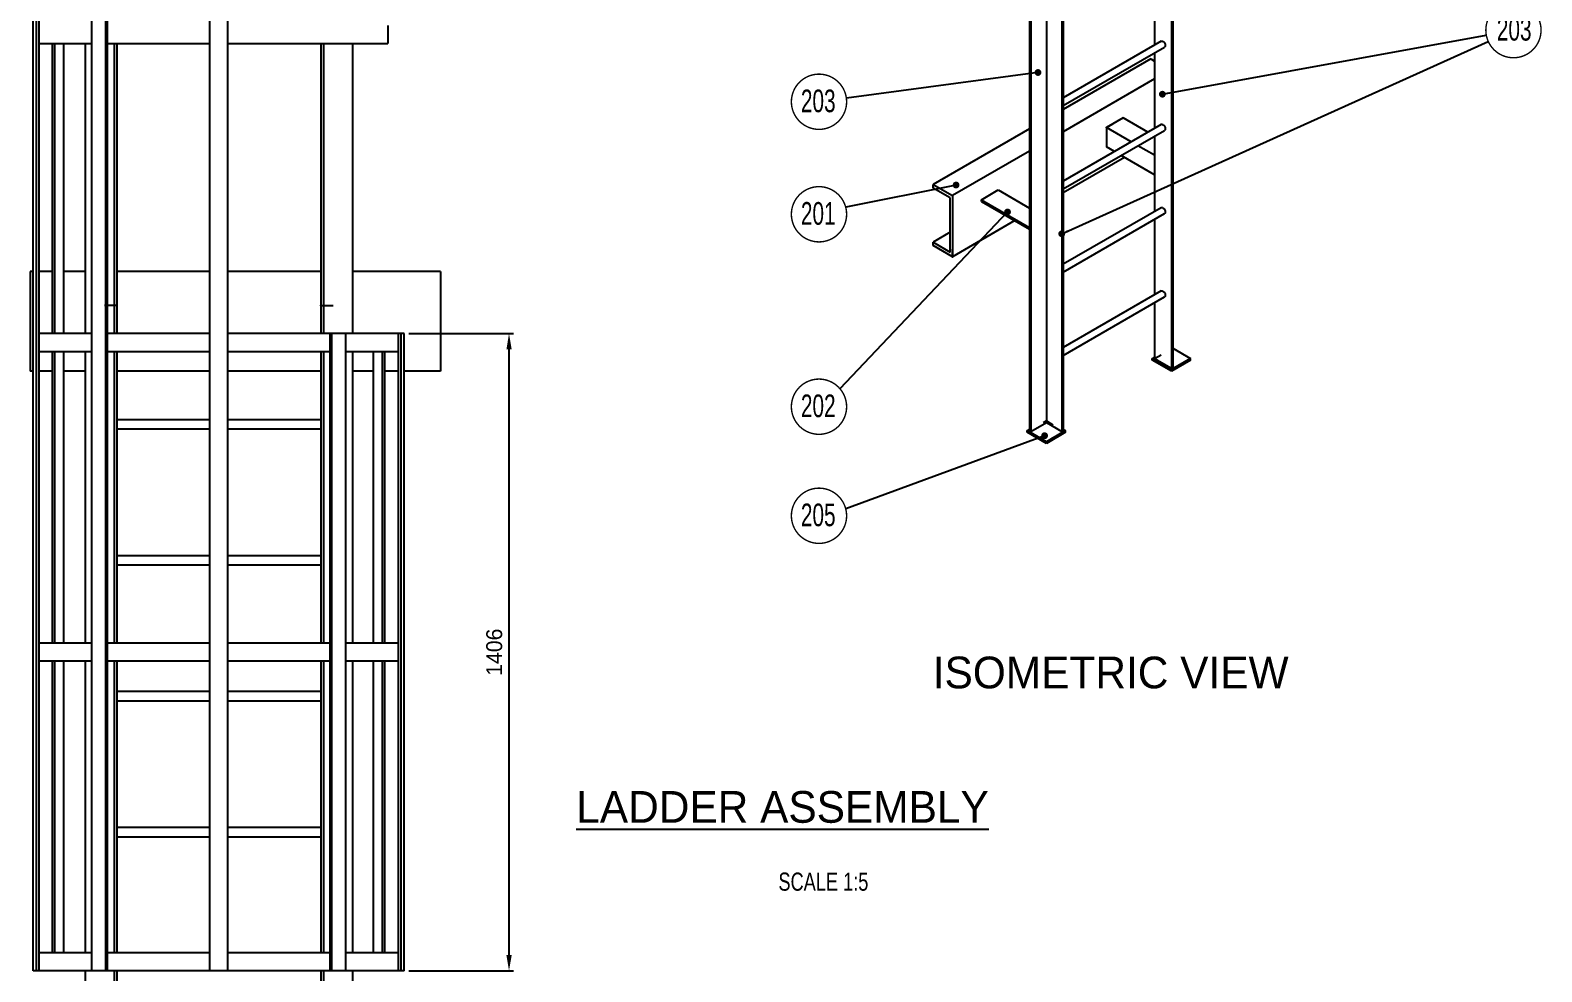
# Model space of a CAD drawing. Header units: millimetres. Extents: x 0 to 16187, y -20471 to 6290.
# Drawn here: x 10811.4 to 11145, y 2919.1 to 3126.8 of the extents above; entities that cross this region are included whole.
import ezdxf
from ezdxf.enums import TextEntityAlignment as Align

# ---------------------------------------------------------------- set-up
doc = ezdxf.new("R2010")
doc.units = ezdxf.units.MM
doc.header["$PDSIZE"] = -1
doc.styles.add('ROMAND-1', font='ic-romand.shx')
doc.styles.add('SLDTEXTSTYLE0', font='TXT', dxfattribs={"width": 0.75})
doc.styles.add('SLDTEXTSTYLE2', font='TXT', dxfattribs={"width": 0.686449})
doc.dimstyles.new('AM_ISO', dxfattribs={"dimtxt": 3.5, "dimasz": 3.5, "dimexe": 1, "dimexo": 1, "dimgap": 1.5, "dimtad": 1, "dimdsep": 46, "dimtxsty": 'Standard', "dimcen": 0, "dimclrd": 1, "dimclre": 1, "dimclrt": 1, "dimadec": 0, "dimazin": 2, "dimtp": 0.1, "dimtm": 0.1, "dimtfac": 0.71, "dimtdec": 3, "dimtmove": 0, "dimatfit": 3, "dimfxl": 1, "dimlwd": -1, "dimlwe": -1, "dimarcsym": 1})
doc.dimstyles.new('AM_ISO$7', dxfattribs={"dimtxt": 3.5, "dimasz": 3.5, "dimexe": 1, "dimexo": 1, "dimgap": 1.5, "dimtad": 1, "dimtoh": 1, "dimdsep": 46, "dimtxsty": 'Standard', "dimcen": 0, "dimclrd": 1, "dimclre": 1, "dimclrt": 1, "dimadec": 0, "dimazin": 2, "dimtp": 0.1, "dimtm": 0.1, "dimtfac": 0.71, "dimtdec": 3, "dimtmove": 0, "dimatfit": 3, "dimfxl": 1, "dimlwd": -1, "dimlwe": -1, "dimarcsym": 1})

# ---------------------------------------------------------------- blocks, each defined once
blk = doc.blocks.new('*D5619')
at = {"color": 1, "linetype": 'ByBlock'}
for p, q in [((10894.92, 3059.89), (10918.06, 3059.89)), ((10917.06, 2922.79), (10917.06, 3056.39)), ((10894.92, 2919.29), (10918.06, 2919.29))]:
    blk.add_line(p, q, dxfattribs=at)
at = {"color": 1}
for points in [[(10917.65, 3056.39), (10916.48, 3056.39), (10917.06, 3059.89)], [(10916.48, 2922.79), (10917.65, 2922.79), (10917.06, 2919.29)]]:
    blk.add_solid(points, dxfattribs=at)
at = {"layer": 'Defpoints', "color": 0}
for p in [(10893.92, 3059.89), (10917.06, 3059.89), (10893.92, 2919.29)]:
    blk.add_point(p, dxfattribs=at)
at = {"color": 1, "insert": (10913.81, 2989.59), "char_height": 3.5, "attachment_point": 5, "rotation": 90}
blk.add_mtext('1406', dxfattribs=at)

msp = doc.modelspace()

# ---------------------------------------------------------------- linework, layer by layer
at = {"color": 7, "linetype": 'Continuous', "lineweight": 25}
for p, q in [((11031.92082, 3358.14998), (11031.92082, 3038.47425)), ((11032.23902, 3357.96628), (11032.23902, 3038.29056)), ((10812.08084, 2919.28546), (10812.08084, 3206.88546)), ((10812.77543, 2919.28546), (10812.77543, 3206.88546)), ((10813.36632, 2919.28546), (10813.36632, 3206.88546)), ((10824.98728, 2919.28546), (10824.98728, 3206.88546)), ((10828.05145, 2919.28546), (10828.05145, 3206.88546)), ((10828.43713, 2919.28546), (10828.43713, 3206.88546)), ((10851.00222, 2919.28546), (10851.00222, 3206.88546)), ((10855.00222, 2919.28546), (10855.00222, 3206.88546)), ((11035.63313, 3183.43043), (11035.63313, 3040.24993)), ((11039.02724, 3181.47105), (11039.02724, 3038.29056)), ((11039.34544, 3181.28735), (11039.34544, 3038.47425)), ((11063.21029, 3160.68812), (11063.21029, 3052.25113)), ((11063.52849, 3160.64299), (11063.52849, 3052.43483)), ((11059.49798, 3140.18395), (11059.49798, 3123.54378)), ((10890.34222, 3127.88546), (10890.34222, 3123.88546)), ((10813.36632, 3123.88546), (10824.98728, 3123.88546)), ((10816.32197, 3059.88546), (10816.32197, 3123.88546)), ((10816.84158, 3059.88546), (10816.84158, 3123.88546)), ((10818.84158, 3059.88546), (10818.84158, 3123.88546)), ((10823.50222, 3123.88546), (10823.50222, 3059.88546)), ((10828.43713, 3123.88546), (10851.00222, 3123.88546)), ((10829.90222, 3123.88546), (10829.90222, 3059.88546)), ((10830.50222, 3123.88546), (10830.50222, 3059.88546)), ((10855.00222, 3123.88546), (10890.34222, 3123.88546)), ((10875.50222, 3123.88546), (10875.50222, 3059.88546)), ((10876.10222, 3123.88546), (10876.10222, 3059.88546)), ((10882.50222, 3123.88546), (10882.50222, 3059.88546)), ((11060.97917, 3124.39885), (11039.34544, 3111.90997)), ((11039.34544, 3110.17796), (11061.72911, 3123.09978)), ((11058.64946, 3120.47006), (11039.34544, 3109.32609)), ((11058.64946, 3120.47006), (11059.49798, 3119.98022)), ((11059.49798, 3121.81178), (11059.49798, 3105.17161)), ((11059.49798, 3116.06146), (11039.34544, 3104.42764)), ((11060.97917, 3106.02668), (11039.34544, 3093.5378)), ((11052.60369, 3107.48843), (11048.89138, 3105.34536)), ((11058.05748, 3104.34003), (11052.60369, 3107.48843)), ((11031.92082, 3105.03995), (11010.65458, 3092.76321)), ((11039.34544, 3091.80579), (11061.72911, 3104.72761)), ((11054.34517, 3102.19695), (11048.89138, 3105.34536)), ((11048.89138, 3105.34536), (11048.89138, 3101.05852)), ((11059.49798, 3103.43961), (11059.49798, 3086.79944)), ((11031.92082, 3100.1415), (11014.89722, 3090.31399)), ((11052.8695, 3098.762), (11039.34544, 3090.95472)), ((11050.63225, 3100.05353), (11048.89138, 3101.05852)), ((11059.49798, 3094.93546), (11052.13237, 3099.18753)), ((11059.49798, 3099.2223), (11055.84529, 3101.33095)), ((11059.49798, 3099.2223), (11059.49798, 3094.93546)), ((11010.65458, 3092.76321), (11014.89722, 3090.31399)), ((11010.65458, 3091.99771), (11010.65458, 3092.76321)), ((11014.41993, 3089.82402), (11010.65458, 3091.99771)), ((11014.41993, 3077.88211), (11014.41993, 3089.82402)), ((11014.89722, 3090.31399), (11014.89722, 3076.84107)), ((11021.31422, 3089.4254), (11025.02653, 3091.56847)), ((11021.31422, 3089.05796), (11021.31422, 3089.4254)), ((11021.31422, 3089.4254), (11031.92082, 3083.30234)), ((11021.31422, 3089.05796), (11031.92082, 3082.93489)), ((11025.02653, 3091.56847), (11031.92082, 3087.58848)), ((11024.70833, 3087.09794), (11024.70833, 3087.09858)), ((11024.70833, 3087.09794), (11031.92082, 3082.93426)), ((11060.97917, 3087.65451), (11039.34544, 3075.16563)), ((11039.34544, 3073.43363), (11061.72911, 3086.35544)), ((11014.41993, 3082.22948), (11010.65458, 3080.0558)), ((11028.68645, 3084.80142), (11014.89722, 3076.84107)), ((11031.92082, 3082.93489), (11031.92082, 3083.30234)), ((11059.49798, 3085.06744), (11059.49798, 3068.42728)), ((11010.65458, 3079.29029), (11010.65458, 3080.0558)), ((11010.65458, 3080.0558), (11014.41993, 3077.88211)), ((11014.89722, 3076.84107), (11010.65458, 3079.29029)), ((10812.08084, 3073.58546), (10811.40222, 3073.58546)), ((10811.40222, 3073.58546), (10811.40222, 3051.58546)), ((10816.32197, 3073.58546), (10813.36632, 3073.58546)), ((10823.50222, 3073.58546), (10818.84158, 3073.58546)), ((10851.00222, 3073.58546), (10830.50222, 3073.58546)), ((10875.50222, 3073.58546), (10855.00222, 3073.58546)), ((10901.90222, 3073.58546), (10882.50222, 3073.58546)), ((10901.90222, 3073.58546), (10901.90222, 3051.58546)), ((11060.97917, 3069.28235), (11039.34544, 3056.79346)), ((11039.34544, 3055.06146), (11061.72911, 3067.98327)), ((11059.49798, 3066.69527), (11059.49798, 3054.39421)), ((10824.98728, 3059.88546), (10813.36632, 3059.88546)), ((10851.00222, 3059.88546), (10828.43713, 3059.88546)), ((10877.5673, 3059.88546), (10855.00222, 3059.88546)), ((10877.5673, 2919.28546), (10877.5673, 3059.88546)), ((10877.95298, 3059.88546), (10877.5673, 3059.88546)), ((10877.95298, 2919.28546), (10877.95298, 3059.88546)), ((10881.01715, 3059.88546), (10877.95298, 3059.88546)), ((10881.01715, 2919.28546), (10881.01715, 3059.88546)), ((10892.63811, 3059.88546), (10881.01715, 3059.88546)), ((10892.63811, 2919.28546), (10892.63811, 3059.88546)), ((10893.229, 3059.88546), (10892.63811, 3059.88546)), ((10893.229, 2919.28546), (10893.229, 3059.88546)), ((10893.92359, 3059.88546), (10893.229, 3059.88546)), ((10893.92359, 2919.28546), (10893.92359, 3059.88546)), ((10824.98728, 3055.88546), (10813.36632, 3055.88546)), ((10816.32197, 2991.58546), (10816.32197, 3055.88546)), ((10816.84158, 2991.58546), (10816.84158, 3055.88546)), ((10818.84158, 2991.58546), (10818.84158, 3055.88546)), ((10823.50222, 3055.88546), (10823.50222, 2991.58546)), ((10851.00222, 3055.88546), (10828.43713, 3055.88546)), ((10829.90222, 3055.88546), (10829.90222, 2991.58546)), ((10830.50222, 3055.88546), (10830.50222, 2991.58546)), ((10877.5673, 3055.88546), (10855.00222, 3055.88546)), ((10875.50222, 3055.88546), (10875.50222, 2991.58546)), ((10876.10222, 3055.88546), (10876.10222, 2991.58546)), ((10892.63811, 3055.88546), (10881.01715, 3055.88546)), ((10882.50222, 3055.88546), (10882.50222, 2991.58546)), ((10887.16285, 2991.58546), (10887.16285, 3055.88546)), ((10889.16285, 2991.58546), (10889.16285, 3055.88546)), ((10889.68246, 2991.58546), (10889.68246, 3055.88546)), ((11063.52849, 3056.65974), (11067.45293, 3054.39421)), ((11058.96765, 3054.39421), (11059.49798, 3054.70036)), ((11058.96765, 3054.02676), (11058.96765, 3054.39421)), ((11063.21029, 3051.94498), (11058.96765, 3054.39421)), ((11063.21029, 3051.57754), (11058.96765, 3054.02676)), ((11059.49798, 3054.39421), (11063.21029, 3052.25113)), ((11067.45293, 3054.39421), (11063.21029, 3051.94498)), ((11067.45293, 3054.02676), (11063.21029, 3051.57754)), ((11063.21029, 3052.25113), (11063.52849, 3052.43483)), ((11067.45293, 3054.02676), (11067.45293, 3054.39421)), ((10812.08084, 3051.58546), (10811.40222, 3051.58546)), ((10816.32197, 3051.58546), (10813.36632, 3051.58546)), ((10823.50222, 3051.58546), (10818.84158, 3051.58546)), ((10851.00222, 3051.58546), (10830.50222, 3051.58546)), ((10875.50222, 3051.58546), (10855.00222, 3051.58546)), ((10887.16285, 3051.58546), (10882.50222, 3051.58546)), ((10892.63811, 3051.58546), (10889.68246, 3051.58546)), ((10901.90222, 3051.58546), (10893.92359, 3051.58546)), ((11063.21029, 3051.57754), (11063.21029, 3051.94498)), ((10851.00222, 3040.88546), (10830.50222, 3040.88546)), ((10830.50222, 3038.88546), (10851.00222, 3038.88546)), ((10875.50222, 3040.88546), (10855.00222, 3040.88546)), ((10855.00222, 3038.88546), (10875.50222, 3038.88546)), ((11031.39049, 3038.47425), (11031.92082, 3038.7804)), ((11032.23902, 3038.29056), (11035.63313, 3040.24993)), ((11035.63313, 3040.24993), (11039.02724, 3038.29056)), ((11039.34544, 3038.7804), (11039.87577, 3038.47425)), ((11031.39049, 3038.1068), (11031.39049, 3038.47425)), ((11035.63313, 3036.02502), (11031.39049, 3038.47425)), ((11035.63313, 3035.65758), (11031.39049, 3038.1068)), ((11031.92082, 3038.47425), (11032.23902, 3038.29056)), ((11039.87577, 3038.47425), (11035.63313, 3036.02502)), ((11039.87577, 3038.1068), (11035.63313, 3035.65758)), ((11035.63313, 3035.65758), (11035.63313, 3036.02502)), ((11039.02724, 3038.29056), (11039.34544, 3038.47425)), ((11039.87577, 3038.1068), (11039.87577, 3038.47425)), ((10851.00222, 3010.88546), (10830.50222, 3010.88546)), ((10830.50222, 3008.88546), (10851.00222, 3008.88546)), ((10875.50222, 3010.88546), (10855.00222, 3010.88546)), ((10855.00222, 3008.88546), (10875.50222, 3008.88546)), ((10824.98728, 2991.58546), (10813.36632, 2991.58546)), ((10851.00222, 2991.58546), (10828.43713, 2991.58546)), ((10877.5673, 2991.58546), (10855.00222, 2991.58546)), ((10892.63811, 2991.58546), (10881.01715, 2991.58546)), ((10824.98728, 2987.58546), (10813.36632, 2987.58546)), ((10816.32197, 2923.28546), (10816.32197, 2987.58546)), ((10816.84158, 2923.28546), (10816.84158, 2987.58546)), ((10818.84158, 2923.28546), (10818.84158, 2987.58546)), ((10823.50222, 2987.58546), (10823.50222, 2923.28546)), ((10851.00222, 2987.58546), (10828.43713, 2987.58546)), ((10829.90222, 2987.58546), (10829.90222, 2923.28546)), ((10830.50222, 2987.58546), (10830.50222, 2923.28546)), ((10877.5673, 2987.58546), (10855.00222, 2987.58546)), ((10875.50222, 2987.58546), (10875.50222, 2923.28546)), ((10876.10222, 2987.58546), (10876.10222, 2923.28546)), ((10892.63811, 2987.58546), (10881.01715, 2987.58546)), ((10882.50222, 2987.58546), (10882.50222, 2923.28546)), ((10887.16285, 2923.28546), (10887.16285, 2987.58546)), ((10889.16285, 2923.28546), (10889.16285, 2987.58546)), ((10889.68246, 2923.28546), (10889.68246, 2987.58546)), ((10851.00222, 2980.88546), (10830.50222, 2980.88546)), ((10830.50222, 2978.88546), (10851.00222, 2978.88546)), ((10875.50222, 2980.88546), (10855.00222, 2980.88546)), ((10855.00222, 2978.88546), (10875.50222, 2978.88546)), ((10851.00222, 2950.88546), (10830.50222, 2950.88546)), ((10830.50222, 2948.88546), (10851.00222, 2948.88546)), ((10875.50222, 2950.88546), (10855.00222, 2950.88546)), ((10855.00222, 2948.88546), (10875.50222, 2948.88546)), ((10824.98728, 2923.28546), (10813.36632, 2923.28546)), ((10851.00222, 2923.28546), (10828.43713, 2923.28546)), ((10877.5673, 2923.28546), (10855.00222, 2923.28546)), ((10892.63811, 2923.28546), (10881.01715, 2923.28546)), ((10812.77543, 2919.28546), (10812.08084, 2919.28546)), ((10813.36632, 2919.28546), (10812.77543, 2919.28546)), ((10824.98728, 2919.28546), (10813.36632, 2919.28546)), ((10823.50222, 2919.28546), (10823.50222, 2684.88546)), ((10828.05145, 2919.28546), (10824.98728, 2919.28546)), ((10828.43713, 2919.28546), (10828.05145, 2919.28546)), ((10851.00222, 2919.28546), (10828.43713, 2919.28546)), ((10829.90222, 2919.28546), (10829.90222, 2684.88546)), ((10830.50222, 2919.28546), (10830.50222, 2684.88546)), ((10855.00222, 2919.28546), (10851.00222, 2919.28546)), ((10877.5673, 2919.28546), (10855.00222, 2919.28546)), ((10875.50222, 2919.28546), (10875.50222, 2684.88546)), ((10876.10222, 2919.28546), (10876.10222, 2684.88546)), ((10877.95298, 2919.28546), (10877.5673, 2919.28546)), ((10881.01715, 2919.28546), (10877.95298, 2919.28546)), ((10892.63811, 2919.28546), (10881.01715, 2919.28546)), ((10882.50222, 2919.28546), (10882.50222, 2684.88546)), ((10893.229, 2919.28546), (10892.63811, 2919.28546)), ((10893.92359, 2919.28546), (10893.229, 2919.28546))]:
    msp.add_line(p, q, dxfattribs=at)
at = {"color": 7, "linetype": 'Continuous'}
for p, q in [((11048.89138, 3105.34536), (11050.33591, 3106.17926)), ((11048.89138, 3105.34536), (11048.89138, 3104.51131)), ((11014.89722, 3076.84107), (11014.17496, 3077.25802)), ((11014.89722, 3076.84107), (11014.89722, 3078.50915)), ((10830.50222, 3066.08546), (10827.77839, 3066.08546)), ((10830.50222, 3066.08546), (10830.50222, 3064.72355)), ((10875.50222, 3066.08546), (10875.50222, 3064.72355)), ((10875.50222, 3066.08546), (10878.22604, 3066.08546)), ((11059.49798, 3054.39421), (11060.94251, 3055.22811)), ((11059.49798, 3054.39421), (11060.22025, 3053.97725)), ((11063.21029, 3051.94498), (11062.48803, 3052.36193)), ((11063.21029, 3051.94498), (11064.65482, 3052.77889)), ((11035.63313, 3040.61732), (11034.91087, 3040.20037)), ((11035.63313, 3040.61732), (11037.07765, 3039.78341)), ((11035.63313, 3036.02502), (11034.91087, 3036.44198)), ((11035.63313, 3036.02502), (11037.07765, 3036.85893))]:
    msp.add_line(p, q, dxfattribs=at)
at = {"color": 4}
for points in [[(11144.79639, 3126.83269, 0.3125, 0.3125, 1), (11132.60889, 3126.83269, 0.3125, 0.3125, 1)], [(10979.3651, 3086.20626, 0.3125, 0.3125, -1), (10991.5526, 3086.20626, 0.3125, 0.3125, -1)], [(10979.3651, 3043.75393, 0.3125, 0.3125, -1), (10991.5526, 3043.75393, 0.3125, 0.3125, -1)]]:
    msp.add_lwpolyline(points, format="xyseb", close=True, dxfattribs=at)
at = {"color": 7, "linetype": 'Continuous', "lineweight": 25, "flags": 128}
for points in [[(11060.97917, 3124.39885), (11061.04652, 3124.42575), (11061.13383, 3124.43356), (11061.22911, 3124.41664), (11061.3289, 3124.37559), (11061.42961, 3124.31192), (11061.52759, 3124.22791), (11061.6193, 3124.1266), (11061.70143, 3124.01165), (11061.77101, 3123.88723), (11061.82552, 3123.75782), (11061.86299, 3123.6281), (11061.88207, 3123.50276), (11061.88207, 3123.38634), (11061.86299, 3123.28303), (11061.82552, 3123.19657), (11061.77101, 3123.1301), (11061.72911, 3123.09978)], [(11060.97917, 3106.02668), (11061.04652, 3106.05358), (11061.13383, 3106.06139), (11061.22911, 3106.04447), (11061.3289, 3106.00343), (11061.42961, 3105.93975), (11061.52759, 3105.85574), (11061.6193, 3105.75443), (11061.70143, 3105.63948), (11061.77101, 3105.51506), (11061.82552, 3105.38565), (11061.86299, 3105.25593), (11061.88207, 3105.13059), (11061.88207, 3105.01417), (11061.86299, 3104.91086), (11061.82552, 3104.82441), (11061.77101, 3104.75793), (11061.72911, 3104.72761)], [(11060.97917, 3087.65451), (11061.04652, 3087.68142), (11061.13383, 3087.68922), (11061.22911, 3087.6723), (11061.3289, 3087.63126), (11061.42961, 3087.56758), (11061.52759, 3087.48357), (11061.6193, 3087.38226), (11061.70143, 3087.26732), (11061.77101, 3087.14289), (11061.82552, 3087.01348), (11061.86299, 3086.88376), (11061.88207, 3086.75842), (11061.88207, 3086.642), (11061.86299, 3086.53869), (11061.82552, 3086.45224), (11061.77101, 3086.38576), (11061.72911, 3086.35544)], [(11060.97917, 3069.28235), (11061.04652, 3069.30925), (11061.13383, 3069.31705), (11061.22911, 3069.30013), (11061.3289, 3069.25909), (11061.42961, 3069.19541), (11061.52759, 3069.1114), (11061.6193, 3069.01009), (11061.70143, 3068.89515), (11061.77101, 3068.77072), (11061.82552, 3068.64131), (11061.86299, 3068.51159), (11061.88207, 3068.38626), (11061.88207, 3068.26983), (11061.86299, 3068.16652), (11061.82552, 3068.08007), (11061.77101, 3068.01359), (11061.72911, 3067.98327)]]:
    msp.add_lwpolyline(points, dxfattribs=at)
at = {"color": 2}
msp.add_lwpolyline([(10979.3651, 3111.03369, 0.3125, 0.3125, -1), (10991.5526, 3111.03369, 0.3125, 0.3125, -1)], format="xyseb", close=True, dxfattribs=at)
at = {"color": 4, "const_width": 0.3125}
msp.add_lwpolyline([(10979.3651, 3019.69162, -1), (10991.5526, 3019.69162, -1)], format="xyb", close=True, dxfattribs=at)
at = {"color": 7, "linetype": 'Continuous'}
for p in [(11048.89138, 3105.34536), (11014.89722, 3076.84107), (10830.50222, 3066.08546), (10875.50222, 3066.08546), (11059.49798, 3054.39421), (11063.21029, 3051.94498), (11035.63313, 3040.61732), (11035.63313, 3036.02502)]:
    msp.add_point(p, dxfattribs=at)

# ---------------------------------------------------------------- texts
at = {"color": 4, "style": 'SLDTEXTSTYLE2', "width": 0.686449}
for s, p in [('203', (11138.86912, 3127.02566)), ('201', (10985.29238, 3086.39923)), ('202', (10985.29238, 3043.9469))]:
    msp.add_text(s, height=5, dxfattribs=at).set_placement(p, align=Align.MIDDLE_CENTER)
at = {"color": 2, "style": 'SLDTEXTSTYLE2', "width": 0.686449}
msp.add_text('203', height=5, dxfattribs=at).set_placement((10985.29238, 3111.22666), align=Align.MIDDLE_CENTER)
at = {"color": 4, "lineweight": 25, "style": 'SLDTEXTSTYLE2', "width": 0.686449}
msp.add_text('205', height=5, dxfattribs=at).set_placement((10985.29238, 3019.88459), align=Align.MIDDLE_CENTER)
at = {"color": 7, "linetype": 'Continuous', "style": 'ROMAND-1'}
for s, p in [('ISOMETRIC VIEW', (11010.56246, 2981.61439)), ('%%ULADDER ASSEMBLY', (10931.89123, 2951.9582))]:
    msp.add_text(s, height=7, dxfattribs=at).set_placement(p)
at = {"color": 7, "linetype": 'Continuous', "lineweight": 0, "insert": (10976.50683, 2940.96596), "char_height": 4, "attachment_point": 1, "style": 'SLDTEXTSTYLE0'}
msp.add_mtext('SCALE 1:5', dxfattribs=at)

# ---------------------------------------------------------------- dimensions: what is measured, and where the dimension line sits
dim = msp.add_linear_dim(base=(10917.06253, 3059.88546), p1=(10893.92359, 2919.28546), p2=(10893.92359, 3059.88546), angle=90, dimstyle='AM_ISO', override={"dimtxt": 3.5, "dimdec": 0, "dimlfac": 10})
dim.commit()
dim.dimension.update_dxf_attribs({"geometry": '*D5619', "text_midpoint": (10913.81253, 2989.58546)})

# ---------------------------------------------------------------- leaders
at = {"color": 4}
for points in [[(11061.22621, 3112.69826), (11132.70784, 3125.73903)], [(11039.02724, 3081.90443), (11133.14717, 3124.32859)], [(11015.70564, 3092.66182), (10991.35119, 3087.76001)], [(11027.06397, 3086.71357), (10990.07714, 3047.72951)], [(11035.24341, 3037.35981), (10991.35119, 3021.24538)]]:
    msp.add_leader(points, dimstyle='AM_ISO$7', override={"dimasz": 1.5, "dimldrblk": 'Dot'}, dxfattribs=at)
at = {"color": 2}
msp.add_leader([(11033.78002, 3117.48925), (10991.49894, 3111.84063)], dimstyle='AM_ISO$7', override={"dimasz": 1.5, "dimldrblk": 'Dot'}, dxfattribs=at)

doc.saveas('drawing.dxf')
